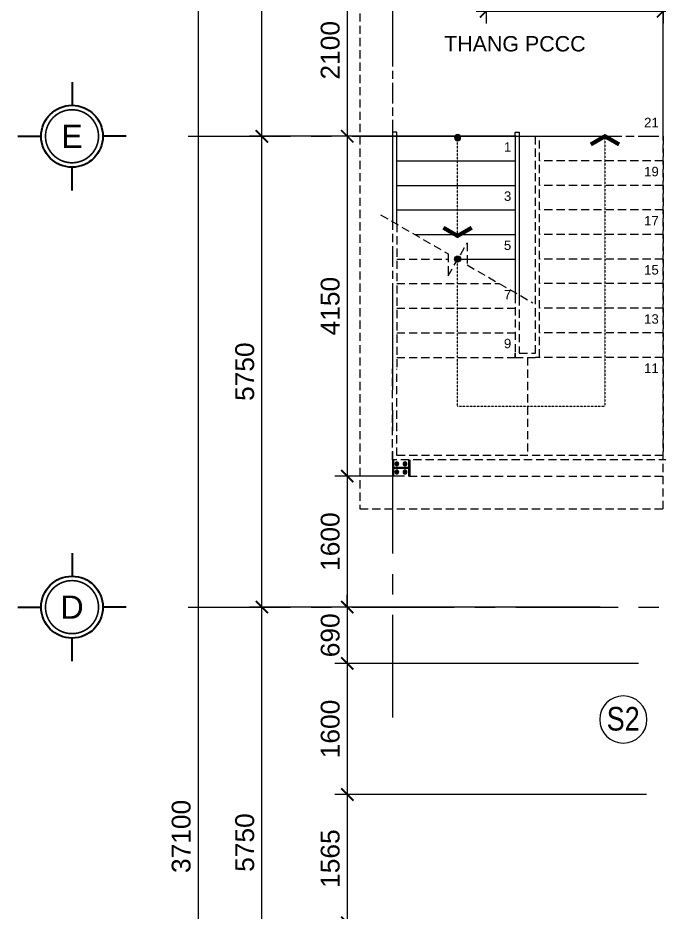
# Model space of a CAD drawing. Header units: millimetres. Extents: x 886808 to 1650903, y -1008069 to 230892.
# Drawn here: x 927110 to 934941, y -361873 to -350954 of the extents above; entities that cross this region are included whole.
import ezdxf
from ezdxf.enums import TextEntityAlignment as Align

# ---------------------------------------------------------------- set-up
doc = ezdxf.new("R2010")
doc.units = ezdxf.units.MM
for name, pattern in [('ACAD_ISO03W100', [30, 12, -18]), ('CENTER', [2, 1.25, -0.25, 0.25, -0.25]), ('CENTER2', [28.575, 19.05, -3.175, 3.175, -3.175]), ('CONTINOUS', [0]), ('DASHED', [0.75, 0.5, -0.25]), ('HIDDEN2', [0.1875, 0.125, -0.0625]), ('Overhead', [3.96875, 2.38125, -1.5875])]:
    doc.linetypes.add(name, pattern=pattern)
doc.layers.get('0').update_dxf_attribs({"lineweight": 0})
for name, color, linetype, lineweight in [('04-Net thay', 150, 'Continuous', 20), ('06- Dim- 250', 250, 'Continuous', 0), ('8l NET TO', 8, 'Continuous', 9), ('A_Dim', 8, 'Continuous', 5), ('net truc', 250, 'CENTER2', 5), ('net vl', 33, 'Continuous', 5), ('S-COLS', 52, 'Continuous', 5), ('S-STRS', 31, 'Continuous', 5), ('S-STRS-MBND', 31, 'Overhead', 5), ('Text', 250, 'Continuous', 25)]:
    doc.layers.add(name, color=color, linetype=linetype, lineweight=lineweight)
doc.styles.add('Arial', font='arial.ttf', dxfattribs={"height": 253.361452})
doc.styles.add('OBAYASHI', font='ARIALN.TTF')
doc.styles.add('Roof Fl type B$0$GHICHUTHUONG', font='arial.ttf', dxfattribs={"width": 0.8})
doc.styles.add('TIÊU ĐỀ', font='arial.ttf', dxfattribs={"height": 230})
doc.styles.add('TRUNG TIN', font='')
doc.styles.get('TRUNG TIN').set_extended_font_data('VNI-Helve-Condense')
doc.dimstyles.new('1-100', dxfattribs={"dimtxt": 230, "dimasz": 150, "dimexe": 150, "dimexo": 300, "dimgap": 90, "dimtad": 1, "dimdec": 0, "dimrnd": 5, "dimzin": 0, "dimtxsty": 'TIÊU ĐỀ', "dimblk": 'ARCHTICK', "dimcen": 100, "dimdle": 120, "dimclrd": 256, "dimclre": 256, "dimclrt": 2, "dimadec": 0, "dimazin": 0, "dimtfac": 1, "dimtdec": 0, "dimtix": 1, "dimtmove": 1, "dimatfit": 3, "dimldrblk": 'OPEN30', "dimfxl": 900, "dimtolj": 1, "dimtzin": 0, "dimlwd": 13, "dimlwe": 13, "dimarcsym": 1})

# ---------------------------------------------------------------- blocks, each defined once
blk = doc.blocks.new('*U900')
for p, q in [((0, 7), (0, 4)), ((-7, 0), (-4, 0)), ((7, 0), (4, 0)), ((0, -7), (0, -4))]:
    blk.add_line(p, q)
blk.add_circle((0, 0), 4)
at = {"layer": 'net truc', "color": 4, "linetype": 'CONTINOUS', "ltscale": 0.08, "const_width": 0.208}
blk.add_lwpolyline([(3.43, -0.02, 0.414214), (0.02, 3.43, 2.414214), (3.43, -0.02, 0.24166)], format="xyb", dxfattribs=at)
at = {"color": 7, "style": 'Arial', "flags": 8}
blk.add_attdef('DETAIL#', text='', height=3, dxfattribs=at).set_placement((0, 0), align=Align.MIDDLE_CENTER)
blk = doc.blocks.new('TRUC KHU BEP')
at = {"layer": '8l NET TO', "color": 251, "linetype": 'CENTER', "ltscale": 1000, "true_color": 0x636466, "transparency": 33554636}
for p, q in [((-3229, 20004), (-3229, 41158)), ((-5729, 27100), (13215, 27100)), ((-5729, 21350), (13215, 21350))]:
    blk.add_line(p, q, dxfattribs=at)
at = {"layer": 'Text', "transparency": 33554636, "xscale": 94.41941626506186, "yscale": 94.41941626506186, "zscale": 94.41941626506186}
for p, values in [((-7148, 27100), {'DETAIL#': 'E'}), ((-7148, 21350), {'DETAIL#': 'D'})]:
    blk.add_blockref('*U900', p, dxfattribs=at).add_auto_attribs(values)
blk = doc.blocks.new('_ArchTick')
at = {"color": 0, "linetype": 'ByBlock', "const_width": 0.15}
blk.add_lwpolyline([(-0.5, -0.5), (0.5, 0.5)], dxfattribs=at)
blk = doc.blocks.new('*D212')
at = {"layer": 'A_Dim', "lineweight": 13, "transparency": 16777216}
for p, q in [((930089, -358269), (930089, -352279)), ((933196, -352399), (929939, -352399)), ((933270, -358149), (929939, -358149))]:
    blk.add_line(p, q, dxfattribs=at)
at = {"layer": 'Defpoints', "color": 0, "transparency": 16777216}
for p in [(930089, -352399), (933496, -352399), (933570, -358149)]:
    blk.add_point(p, dxfattribs=at)
at = {"layer": 'A_Dim', "lineweight": 13, "transparency": 16777216, "xscale": 150, "yscale": 150, "zscale": 150}
for p, rotation in [((930089, -352399), 90), ((930089, -358149), 270)]:
    blk.add_blockref('_ArchTick', p, dxfattribs=dict(at, rotation=rotation))
at = {"layer": 'A_Dim', "color": 2, "transparency": 16777216, "insert": (929881, -355274), "char_height": 230, "attachment_point": 5, "rotation": 90, "style": 'TIÊU ĐỀ'}
blk.add_mtext('\\A1;5750', dxfattribs=at)
blk = doc.blocks.new('_Open30')
at = {"color": 0, "linetype": 'ByBlock', "lineweight": -2}
for p, q in [((-1, 0.268), (0, 0)), ((0, 0), (-1, -0.268)), ((0, 0), (-1, 0))]:
    blk.add_line(p, q, dxfattribs=at)
blk = doc.blocks.new('*D213')
at = {"layer": 'A_Dim', "lineweight": 13, "transparency": 16777216}
for p, q in [((930089, -352519), (930089, -347279)), ((932419, -347399), (929939, -347399)), ((932419, -352399), (929939, -352399))]:
    blk.add_line(p, q, dxfattribs=at)
at = {"layer": 'Defpoints', "color": 0, "transparency": 16777216}
for p in [(930089, -347399), (932719, -347399), (932719, -352399)]:
    blk.add_point(p, dxfattribs=at)
at = {"layer": 'A_Dim', "lineweight": 13, "transparency": 16777216, "xscale": 150, "yscale": 150, "zscale": 150}
for p, rotation in [((930089, -347399), 90), ((930089, -352399), 270)]:
    blk.add_blockref('_ArchTick', p, dxfattribs=dict(at, rotation=rotation))
at = {"layer": 'A_Dim', "color": 2, "transparency": 16777216, "insert": (929881, -349899), "char_height": 230, "attachment_point": 5, "rotation": 90, "style": 'TIÊU ĐỀ'}
blk.add_mtext('\\A1;5000', dxfattribs=at)
blk = doc.blocks.new('*D215')
at = {"layer": 'A_Dim', "lineweight": 13, "transparency": 16777216}
for p, q in [((929313, -342279), (929313, -379619)), ((934594, -342399), (929163, -342399)), ((934594, -379499), (929163, -379499))]:
    blk.add_line(p, q, dxfattribs=at)
at = {"layer": 'Defpoints', "color": 0, "transparency": 16777216}
for p in [(934894, -342399), (929313, -379499), (934894, -379499)]:
    blk.add_point(p, dxfattribs=at)
at = {"layer": 'A_Dim', "lineweight": 13, "transparency": 16777216, "xscale": 150, "yscale": 150, "zscale": 150}
for p, rotation in [((929313, -342399), 90), ((929313, -379499), 270)]:
    blk.add_blockref('_ArchTick', p, dxfattribs=dict(at, rotation=rotation))
at = {"layer": 'A_Dim', "color": 2, "transparency": 16777216, "insert": (929105, -360949), "char_height": 230, "attachment_point": 5, "rotation": 90, "style": 'TIÊU ĐỀ'}
blk.add_mtext('\\A1;37100', dxfattribs=at)
blk = doc.blocks.new('*D226')
at = {"layer": 'A_Dim', "lineweight": 13, "transparency": 16777216}
for p, q in [((930089, -364019), (930089, -358029)), ((934223, -358149), (929939, -358149)), ((933357, -363899), (929939, -363899))]:
    blk.add_line(p, q, dxfattribs=at)
at = {"layer": 'Defpoints', "color": 0, "transparency": 16777216}
for p in [(930089, -358149), (934523, -358149), (933657, -363899)]:
    blk.add_point(p, dxfattribs=at)
at = {"layer": 'A_Dim', "lineweight": 13, "transparency": 16777216, "xscale": 150, "yscale": 150, "zscale": 150}
for p, rotation in [((930089, -358149), 90), ((930089, -363899), 270)]:
    blk.add_blockref('_ArchTick', p, dxfattribs=dict(at, rotation=rotation))
at = {"layer": 'A_Dim', "color": 2, "transparency": 16777216, "insert": (929881, -361024), "char_height": 230, "attachment_point": 5, "rotation": 90, "style": 'TIÊU ĐỀ'}
blk.add_mtext('\\A1;5750', dxfattribs=at)
blk = doc.blocks.new('*U169')
at = {"transparency": 33554636}
h = blk.add_hatch(color=256, dxfattribs=at)
edge = h.paths.add_edge_path()
edge.add_arc((0, 1200), 37.5, 0, 360)
at = {"linetype": 'HIDDEN2', "transparency": 33554636}
blk.add_lwpolyline([(0, 0), (0, 1200)], dxfattribs=at)
at = {"lineweight": -2, "transparency": 33554636, "const_width": 50}
blk.add_lwpolyline([(-173, 100), (0, 0), (173, 100)], dxfattribs=at)
at = {"transparency": 33554636}
blk.add_circle((0, 1200), 37.5, dxfattribs=at)
blk = doc.blocks.new('*U170')
at = {"transparency": 33554636}
h = blk.add_hatch(color=256, dxfattribs=at)
edge = h.paths.add_edge_path()
edge.add_arc((1800, 1500), 37.5, 0, 360)
at = {"linetype": 'HIDDEN2', "transparency": 33554636}
for points in [[(0, 0), (0, 3300)], [(0, 3300), (1800, 3300)], [(1800, 3300), (1800, 1500)]]:
    blk.add_lwpolyline(points, dxfattribs=at)
at = {"lineweight": -2, "transparency": 33554636, "const_width": 50}
blk.add_lwpolyline([(-173, 100), (0, 0), (173, 100)], dxfattribs=at)
at = {"transparency": 33554636}
blk.add_circle((1800, 1500), 37.5, dxfattribs=at)
blk = doc.blocks.new('I COLUMN ver finish - I COLUMN 200X200-6422362-MẶT BẰNG BỐ TRÍ TẦNG 1')
at = {"layer": 'S-COLS', "transparency": 33554636}
for p, q in [((-100, 92), (-100, 100)), ((100, 100), (-100, 100)), ((-5, 92), (-100, 92)), ((-59, 65), (-67, 50)), ((-67, 50), (-59, 35)), ((-41, 65), (-59, 65)), ((-59, 35), (-41, 35)), ((-33, 50), (-41, 65)), ((-41, 35), (-33, 50)), ((-5, 92), (-5, -92)), ((100, 92), (5, 92)), ((5, -92), (5, 92)), ((41, 65), (33, 50)), ((33, 50), (41, 35)), ((59, 65), (41, 65)), ((41, 35), (59, 35)), ((67, 50), (59, 65)), ((59, 35), (67, 50)), ((100, 92), (100, 100)), ((-5, -92), (-100, -92)), ((-100, -100), (-100, -92)), ((100, -100), (-100, -100)), ((-59, -35), (-67, -50)), ((-67, -50), (-59, -65)), ((-41, -35), (-59, -35)), ((-59, -65), (-41, -65)), ((-33, -50), (-41, -35)), ((-41, -65), (-33, -50)), ((100, -92), (5, -92)), ((41, -35), (33, -50)), ((33, -50), (41, -65)), ((59, -35), (41, -35)), ((41, -65), (59, -65)), ((67, -50), (59, -35)), ((59, -65), (67, -50)), ((100, -100), (100, -92)), ((-100, -110), (100, -110))]:
    blk.add_line(p, q, dxfattribs=at)
for centre, radius, start, end in [((-50, 50), 23, 360, 180), ((-50, 50), 23, 180, 360), ((-50, 50), 8, 360, 180), ((-50, 50), 8, 180, 360), ((50, 50), 23, 360, 180), ((50, 50), 23, 180, 360), ((50, 50), 8, 360, 180), ((50, 50), 8, 180, 360), ((-50, -50), 23, 360, 180), ((-50, -50), 23, 180, 360), ((-50, -50), 8, 360, 180), ((-50, -50), 8, 180, 0), ((50, -50), 23, 360, 180), ((50, -50), 23, 180, 360), ((50, -50), 8, 360, 180), ((50, -50), 8, 180, 0)]:
    blk.add_arc(centre, radius, start, end, dxfattribs=at)
blk = doc.blocks.new('CAU THANG THOAT HIEM')
at = {"layer": '04-Net thay', "transparency": 33554636}
for p, q in [((-3252, 0), (-1807, 0)), ((-1807, 0), (-1807, -1937)), ((-3252, -300), (-1807, -300)), ((-3252, -600), (-1807, -600)), ((-3252, -900), (-1807, -900)), ((-3029, -1200), (-1807, -1200)), ((-2407, -1500), (-1807, -1500))]:
    blk.add_line(p, q, dxfattribs=at)
for points in [[(-3252, 50), (-3302, 50), (-3302, -1042)], [(-3252, -1071), (-3252, 50), (-3299, 50)], [(-1807, 0), (-1807, 50), (-1757, 50), (-1757, -1966)]]:
    blk.add_lwpolyline(points, dxfattribs=at)
at = {"layer": '06- Dim- 250', "linetype": 'DASHED', "ltscale": 200, "transparency": 33554636}
for p, q in [((-1557, -2650), (-1557, 0)), ((-1507, -2700), (-1507, 0)), ((0, 0, 0), (0, -3900, 0)), ((0, -300, 0), (-1507, -300)), ((0, -600, 0), (-1507, -600)), ((0, -900, 0), (-1507, -900)), ((-3302, -1042), (-3302, -2839)), ((-3252, -1071), (-3252, -2839)), ((0, -1200, 0), (-1507, -1200)), ((-3252, -1500), (-2624, -1500)), ((-2505, -1500), (-1995, -1500)), ((0, -1500, 0), (-1507, -1500)), ((-3252, -1800), (-1995, -1800)), ((0, -1800, 0), (-1507, -1800)), ((-1807, -1937), (-1807, -2650)), ((-1757, -1966), (-1757, -2650)), ((-3252, -2100), (-1807, -2100)), ((0, -2100, 0), (-1507, -2100)), ((-3252, -2400), (-1807, -2400)), ((0, -2400, 0), (-1507, -2400)), ((-3252, -2700), (-1807, -2700)), ((-1807, -2700), (-1807, -2650)), ((-1807, -2650), (-1807, -2700)), ((-1807, -2700), (-1557, -2700)), ((-1757, -2650), (-1557, -2650)), ((-1507, -2700), (-1557, -2700)), ((0, -2700, 0), (-1507, -2700)), ((-3302, -3950), (-3302, -2839)), ((-3252, -3900), (-3252, -2839)), ((0, -3900, 0), (-3252, -3900)), ((50, -3950, 0), (-3302, -3950))]:
    blk.add_line(p, q, dxfattribs=at)
for points in [[(-3702, -4550), (0, -4550), (0, 2700), (-3702, 2700)], [(-3302, 0), (0, 0), (0, 2300), (-3302, 2300)], [(-3102, -4150), (50, -4150), (50, -3950), (-3102, -3950)]]:
    blk.add_lwpolyline(points, close=True, dxfattribs=at)
for points in [[(-3449, -958), (-2624, -1437), (-2624, -1706), (-2391, -1302), (-2391, -1572), (-1588, -2035)], [(-1657, -2700), (-1657, -3900)]]:
    blk.add_lwpolyline(points, dxfattribs=at)
at = {"layer": 'S-STRS', "color": 251, "true_color": 0x636466, "transparency": 33554636}
blk.add_line((-3202, 0), (-1858, 0), dxfattribs=at)
at = {"layer": 'S-STRS-MBND', "color": 251, "true_color": 0x636466, "transparency": 33554636}
for q in [(50, 0, 0), (50, -3950, 0)]:
    blk.add_line((50, -2861, 0), q, dxfattribs=at)
at = {"layer": '06- Dim- 250', "linetype": 'ACAD_ISO03W100', "ltscale": 10, "transparency": 33554636, "xscale": -1}
blk.add_blockref('*U169', (-2509, -1217), dxfattribs=at)
at = {"layer": '06- Dim- 250', "linetype": 'ACAD_ISO03W100', "ltscale": 10, "transparency": 33554636, "rotation": 180}
blk.add_blockref('*U170', (-709, 0), dxfattribs=at)
at = {"layer": 'S-COLS', "transparency": 33554636, "rotation": 90}
for p in [(-3202, 2200), (-3202, -4050)]:
    blk.add_blockref('I COLUMN ver finish - I COLUMN 200X200-6422362-MẶT BẰNG BỐ TRÍ TẦNG 1', p, dxfattribs=at)
at = {"color": 2, "transparency": 33554636, "char_height": 115, "attachment_point": 5, "style": 'TIÊU ĐỀ'}
for s, insert in [('\\A1;21', (-141, 168, 0)), ('\\A1;1', (-1898, -132)), ('\\A1;19', (-141, -432, 0)), ('\\A1;3', (-1898, -732)), ('\\A1;17', (-141, -1032, 0)), ('\\A1;5', (-1898, -1332)), ('\\A1;15', (-141, -1632, 0)), ('\\A1;7', (-1898, -1933)), ('\\A1;13', (-141, -2232, 0)), ('\\A1;9', (-1898, -2532)), ('\\A1;11', (-141, -2832, 0))]:
    blk.add_mtext(s, dxfattribs=dict(at, insert=insert))
blk = doc.blocks.new('TUONG BEP TG 1')
at = {"layer": 'A_Dim', "transparency": 33554636}
blk.add_blockref('CAU THANG THOAT HIEM', (70, 27100, 0), dxfattribs=at)
blk = doc.blocks.new('so thu tu bac thang')
at = {"ltscale": 300}
blk.add_circle((37.7, 0), 125, dxfattribs=at)
at = {"style": 'OBAYASHI'}
blk.add_attdef('SO_THU_TU_BAC_THANG', (-91.5, -138.5), '', height=300, dxfattribs=at)
blk = doc.blocks.new('*D1049')
at = {"layer": 'A_Dim', "lineweight": 13, "transparency": 16777216}
for p, q in [((931132, -350179), (931132, -352519)), ((931959, -350299), (930982, -350299)), ((931267, -352399), (930982, -352399))]:
    blk.add_line(p, q, dxfattribs=at)
at = {"layer": 'Defpoints', "color": 0, "transparency": 16777216}
for p in [(932259, -350299, 0), (931132, -352399), (931567, -352399)]:
    blk.add_point(p, dxfattribs=at)
at = {"layer": 'A_Dim', "lineweight": 13, "transparency": 16777216, "xscale": 150, "yscale": 150, "zscale": 150}
for p, rotation in [((931132, -350299), 90), ((931132, -352399), 270)]:
    blk.add_blockref('_ArchTick', p, dxfattribs=dict(at, rotation=rotation))
at = {"layer": 'A_Dim', "color": 2, "transparency": 16777216, "insert": (930925, -351349), "char_height": 230, "attachment_point": 5, "rotation": 90, "style": 'TIÊU ĐỀ'}
blk.add_mtext('\\A1;2100', dxfattribs=at)
blk = doc.blocks.new('*D1050')
at = {"layer": 'A_Dim', "lineweight": 13, "transparency": 16777216}
for p, q in [((931132, -352279), (931132, -356669)), ((931267, -352399), (930982, -352399)), ((931831, -356549), (930982, -356549))]:
    blk.add_line(p, q, dxfattribs=at)
at = {"layer": 'Defpoints', "color": 0, "transparency": 16777216}
for p in [(931567, -352399), (931132, -356549), (932131, -356549, 0)]:
    blk.add_point(p, dxfattribs=at)
at = {"layer": 'A_Dim', "lineweight": 13, "transparency": 16777216, "xscale": 150, "yscale": 150, "zscale": 150}
for p, rotation in [((931132, -352399), 90), ((931132, -356549), 270)]:
    blk.add_blockref('_ArchTick', p, dxfattribs=dict(at, rotation=rotation))
at = {"layer": 'A_Dim', "color": 2, "transparency": 16777216, "insert": (930925, -354474), "char_height": 230, "attachment_point": 5, "rotation": 90, "style": 'TIÊU ĐỀ'}
blk.add_mtext('\\A1;4150', dxfattribs=at)
blk = doc.blocks.new('*D1051')
at = {"layer": 'A_Dim', "lineweight": 13, "transparency": 16777216}
for p, q in [((931132, -356429), (931132, -358269)), ((931831, -356549), (930982, -356549)), ((931831, -358149), (930982, -358149))]:
    blk.add_line(p, q, dxfattribs=at)
at = {"layer": 'Defpoints', "color": 0, "transparency": 16777216}
for p in [(932131, -356549, 0), (931132, -358149), (932131, -358149)]:
    blk.add_point(p, dxfattribs=at)
at = {"layer": 'A_Dim', "lineweight": 13, "transparency": 16777216, "xscale": 150, "yscale": 150, "zscale": 150}
for p, rotation in [((931132, -356549), 90), ((931132, -358149), 270)]:
    blk.add_blockref('_ArchTick', p, dxfattribs=dict(at, rotation=rotation))
at = {"layer": 'A_Dim', "color": 2, "transparency": 16777216, "insert": (930925, -357349), "char_height": 230, "attachment_point": 5, "rotation": 90, "style": 'TIÊU ĐỀ'}
blk.add_mtext('\\A1;1600', dxfattribs=at)
blk = doc.blocks.new('*D1052')
at = {"layer": 'A_Dim', "lineweight": 13, "transparency": 16777216}
for p, q in [((931132, -358149), (931132, -357999)), ((931831, -358149), (930982, -358149)), ((931132, -358149), (931132, -358837)), ((934689, -358837), (930982, -358837)), ((931132, -358837), (931132, -358987))]:
    blk.add_line(p, q, dxfattribs=at)
at = {"layer": 'Defpoints', "color": 0, "transparency": 16777216}
for p in [(932131, -358149), (931132, -358837), (934989, -358837)]:
    blk.add_point(p, dxfattribs=at)
at = {"layer": 'A_Dim', "lineweight": 13, "transparency": 16777216, "xscale": 150, "yscale": 150, "zscale": 150}
for p, rotation in [((931132, -358149), 270), ((931132, -358837), 90)]:
    blk.add_blockref('_ArchTick', p, dxfattribs=dict(at, rotation=rotation))
at = {"layer": 'A_Dim', "color": 2, "transparency": 16777216, "insert": (930925, -358493), "char_height": 230, "attachment_point": 5, "rotation": 90, "style": 'TIÊU ĐỀ'}
blk.add_mtext('\\A1;690', dxfattribs=at)
blk = doc.blocks.new('*D1053')
at = {"layer": 'A_Dim', "lineweight": 13, "transparency": 16777216}
for p, q in [((931132, -358717), (931132, -360557)), ((934689, -358837), (930982, -358837)), ((934789, -360437), (930982, -360437))]:
    blk.add_line(p, q, dxfattribs=at)
at = {"layer": 'Defpoints', "color": 0, "transparency": 16777216}
for p in [(934989, -358837), (931132, -360437), (935089, -360437)]:
    blk.add_point(p, dxfattribs=at)
at = {"layer": 'A_Dim', "lineweight": 13, "transparency": 16777216, "xscale": 150, "yscale": 150, "zscale": 150}
for p, rotation in [((931132, -358837), 90), ((931132, -360437), 270)]:
    blk.add_blockref('_ArchTick', p, dxfattribs=dict(at, rotation=rotation))
at = {"layer": 'A_Dim', "color": 2, "transparency": 16777216, "insert": (930925, -359637), "char_height": 230, "attachment_point": 5, "rotation": 90, "style": 'TIÊU ĐỀ'}
blk.add_mtext('\\A1;1600', dxfattribs=at)
blk = doc.blocks.new('*D1054')
at = {"layer": 'A_Dim', "lineweight": 13, "transparency": 16777216}
for p, q in [((931132, -360317), (931132, -362123)), ((934789, -360437), (930982, -360437)), ((934689, -362003), (930982, -362003))]:
    blk.add_line(p, q, dxfattribs=at)
at = {"layer": 'Defpoints', "color": 0, "transparency": 16777216}
for p in [(935089, -360437), (931132, -362003), (934989, -362003)]:
    blk.add_point(p, dxfattribs=at)
at = {"layer": 'A_Dim', "lineweight": 13, "transparency": 16777216, "xscale": 150, "yscale": 150, "zscale": 150}
for p, rotation in [((931132, -360437), 90), ((931132, -362003), 270)]:
    blk.add_blockref('_ArchTick', p, dxfattribs=dict(at, rotation=rotation))
at = {"layer": 'A_Dim', "color": 2, "transparency": 16777216, "insert": (930925, -361220), "char_height": 230, "attachment_point": 5, "rotation": 90, "style": 'TIÊU ĐỀ'}
blk.add_mtext('\\A1;1565', dxfattribs=at)
blk = doc.blocks.new('*D1145')
at = {"layer": 'A_Dim', "lineweight": 13, "transparency": 16777216}
for p, q in [((932828, -350599), (932828, -351023)), ((934989, -350599), (934989, -351023)), ((932708, -350873), (935109, -350873))]:
    blk.add_line(p, q, dxfattribs=at)
at = {"layer": 'Defpoints', "color": 0, "transparency": 16777216}
for p in [(932828, -350299), (934989, -350299), (934989, -350873)]:
    blk.add_point(p, dxfattribs=at)
at = {"layer": 'A_Dim', "lineweight": 13, "transparency": 16777216, "xscale": 150, "yscale": 150, "zscale": 150, "rotation": 180}
blk.add_blockref('_ArchTick', (932828, -350873), dxfattribs=at)
at = {"layer": 'A_Dim', "lineweight": 13, "transparency": 16777216, "xscale": 150, "yscale": 150, "zscale": 150}
blk.add_blockref('_ArchTick', (934989, -350873), dxfattribs=at)
at = {"layer": 'A_Dim', "color": 2, "transparency": 16777216, "insert": (933908, -350666), "char_height": 230, "attachment_point": 5, "style": 'TIÊU ĐỀ'}
blk.add_mtext('\\A1;2160', dxfattribs=at)

msp = doc.modelspace()

# ---------------------------------------------------------------- block references
at = {"transparency": 33554636}
for name in ['TRUC KHU BEP', 'TUONG BEP TG 1']:
    msp.add_blockref(name, (934918.6, -379499.2), dxfattribs=at)
ref = msp.add_blockref('so thu tu bac thang', (934590.3, -359521.2), dxfattribs=dict(at, xscale=-2.304000000003725, yscale=2.304000000003725, zscale=2.304, rotation=359.9999999985525))
ref.add_attrib('SO_THU_TU_BAC_THANG', 'S2', dxfattribs={"height": 288, "style": 'TRUNG TIN'}).set_placement((934502.6, -359656.1), align=Align.CENTER)
at = {"layer": 'S-COLS', "transparency": 33554636, "rotation": 90}
msp.add_blockref('I COLUMN ver finish - I COLUMN 200X200-6422362-MẶT BẰNG BỐ TRÍ TẦNG 1', (931788.6, -356449.2), dxfattribs=at)

# ---------------------------------------------------------------- dimensions: what is measured, and where the dimension line sits
at = {"layer": 'A_Dim', "transparency": 33554636}
for base, p1, p2, picture, middle in [((929312.6, -379499.2), (934893.6, -342399.2), (934893.6, -379499.2), '*D215', (929105.1, -360949.2)), ((930088.6, -347399.2), (932718.6, -352399.2), (932718.6, -347399.2), '*D213', (929881.2, -349899.2)), ((930088.6, -352399.2), (933569.5, -358149.2), (933496.1, -352399.2), '*D212', (929881.2, -355274.2)), ((930088.6, -358149.2), (933656.6, -363899.2), (934523.4, -358149.2), '*D226', (929881.2, -361024.2))]:
    dim = msp.add_linear_dim(base=base, p1=p1, p2=p2, angle=90, dimstyle='1-100', override={"dimscale": 1}, dxfattribs=at)
    dim.commit()
    dim.dimension.update_dxf_attribs({"geometry": picture, "text_midpoint": middle})
at = {"layer": 'A_Dim'}
dim = msp.add_linear_dim(base=(934988.8, -350873), p1=(932828.2, -350299.2), p2=(934988.8, -350299.2), dimstyle='1-100', dxfattribs=at)
dim.commit()
dim.dimension.update_dxf_attribs({"geometry": '*D1145', "text_midpoint": (933908.5, -350665.6)})
for base, p1, p2, picture, middle in [((931132, -356549.2), (931567.4, -352399.2), (932130.5, -356549.2, 0), '*D1050', (930924.6, -354474.2)), ((931132, -358149.2), (932130.5, -356549.2, 0), (932130.5, -358149.2), '*D1051', (930924.6, -357349.2)), ((931132, -358836.6950507), (932130.5, -358149.1950507), (934989.1891461, -358836.6950507), '*D1052', (930924.5682128, -358492.9450507)), ((931132, -360436.7), (934989.2, -358836.7), (935089.2, -360436.7), '*D1053', (930924.6, -359636.7)), ((931132, -362003.1), (935089.2, -360436.7), (934988.5, -362003.1), '*D1054', (930924.6, -361219.9))]:
    dim = msp.add_linear_dim(base=base, p1=p1, p2=p2, angle=90, dimstyle='1-100', dxfattribs=at)
    dim.commit()
    dim.dimension.update_dxf_attribs({"geometry": picture, "text_midpoint": middle})

# ---------------------------------------------------------------- next in the draw order: texts
at = {"layer": 'net vl', "ltscale": 300, "transparency": 33554636, "insert": (933179.3, -351271.3), "char_height": 187.14, "width": 1639.476, "attachment_point": 5, "style": 'Roof Fl type B$0$GHICHUTHUONG', "bg_fill": 2}
msp.add_mtext('{\\W1;THANG PCCC}', dxfattribs=at)

# ---------------------------------------------------------------- next in the draw order: dimensions: what is measured, and where the dimension line sits
at = {"layer": 'A_Dim'}
dim = msp.add_linear_dim(base=(931132, -352399.2), p1=(932258.5, -350299.3, 0), p2=(931567.4, -352399.2), angle=90, dimstyle='1-100', dxfattribs=at)
dim.commit()
dim.dimension.update_dxf_attribs({"geometry": '*D1049', "text_midpoint": (930924.6, -351349.2)})

doc.saveas('drawing.dxf')
